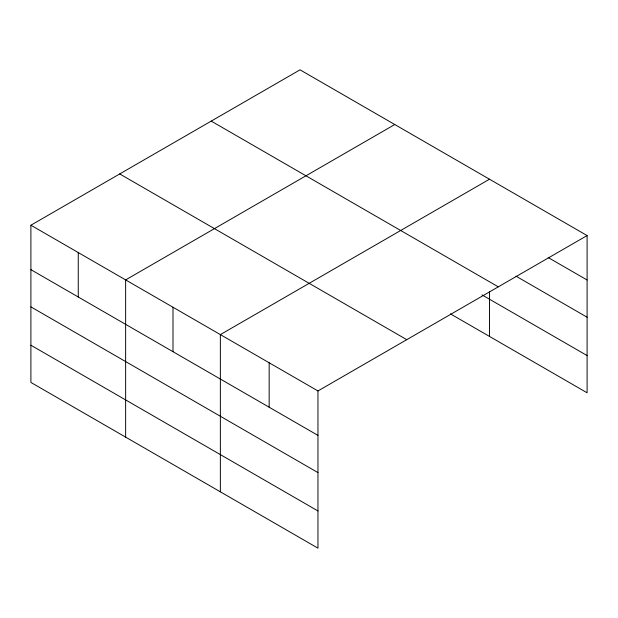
<?xml version="1.0" encoding="UTF-8"?>
<svg xmlns="http://www.w3.org/2000/svg" width="618" height="618" viewBox="0 0 618 618"><rect width="100%" height="100%" fill="white"/><g stroke="black" fill="none" stroke-linecap="round" stroke-linejoin="round"><path stroke-width="0.93" d="M317.961 472.608L317.961 390.947L30.9 225.215L30.9 382.434L317.961 548.166L317.961 472.608L30.9 306.876M450.445 313.882L587.1 392.785L587.1 235.566L300.039 69.834L30.9 225.215M394.771 124.519L125.632 279.908L125.632 437.127M489.502 179.212L220.363 334.601L220.363 491.82M317.961 390.947L587.1 235.566M548.228 257.559L587.1 280M515.968 276.153L587.1 317.219M211.225 121.105L498.286 286.845M482.025 294.902L587.1 355.566M119.714 173.936L406.775 339.676M30.9 269.657L317.961 435.389M30.9 345.223L317.961 510.955M489.502 291.549L489.502 336.431M269.162 362.774L269.162 407.216M172.994 307.254L172.994 351.696M78.262 252.561L78.262 297.003"/></g></svg>
